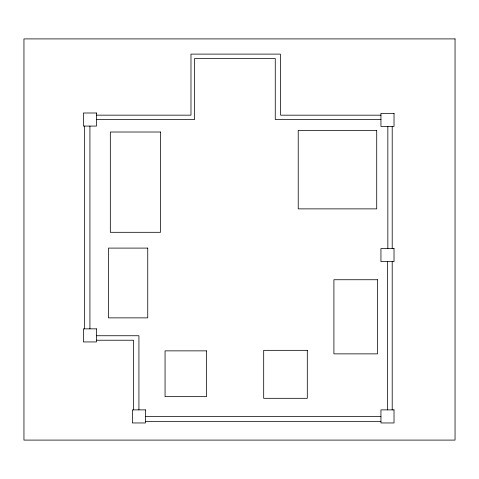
<?xml version="1.0" encoding="UTF-8"?>
<svg xmlns="http://www.w3.org/2000/svg" width="479" height="479" viewBox="0 0 479 479"><rect width="100%" height="100%" fill="white"/><g stroke="black" fill="none" stroke-linecap="round" stroke-linejoin="round"><path stroke-width="0.72" d="M96.471 115.158L190.977 115.158L190.977 54.109L280.371 54.109L280.646 115.182L380.943 115.182M96.471 119.54L194.588 119.54L194.588 58.492L275.263 58.492L275.263 119.54L380.943 119.54M96.471 335.743L138.922 335.743L138.922 409.88M96.471 340.228L133.539 340.228L133.539 409.88M145.46 416.419L380.943 416.419M145.46 421.352L380.943 421.352M392.205 126.426L392.205 248.529M392.205 261.612L392.205 409.88M387.84 126.426L387.84 248.529M387.481 261.612L387.481 409.88M89.932 126.085L89.932 328.857M84.657 126.085L84.657 328.857M455.05 38.907L23.95 38.907L23.95 440.093L455.05 440.093L455.05 38.907M96.471 113.002L83.388 113.002L83.388 126.085L96.471 126.085L96.471 113.002M394.025 113.349L380.943 113.349L380.943 126.426L394.025 126.426L394.025 113.349M376.722 130.384L298.225 130.384L298.225 208.874L376.722 208.874L376.722 130.384M160.477 132.012L110.326 132.012L110.326 232.309L160.477 232.309L160.477 132.012M147.742 248.098L108.493 248.098L108.493 317.87L147.742 317.87L147.742 248.098M394.025 248.529L380.943 248.529L380.943 261.612L394.025 261.612L394.025 248.529M377.512 279.736L333.905 279.736L333.905 353.867L377.512 353.867L377.512 279.736M96.471 328.857L83.388 328.857L83.388 341.94L96.471 341.94L96.471 328.857M307.296 350.341L263.69 350.341L263.69 398.312L307.296 398.312L307.296 350.341M206.485 350.862L165.057 350.862L165.057 396.648L206.485 396.648L206.485 350.862M145.46 409.88L132.378 409.88L132.378 422.957L145.46 422.957L145.46 409.88M394.025 409.88L380.943 409.88L380.943 422.957L394.025 422.957L394.025 409.88"/></g></svg>
